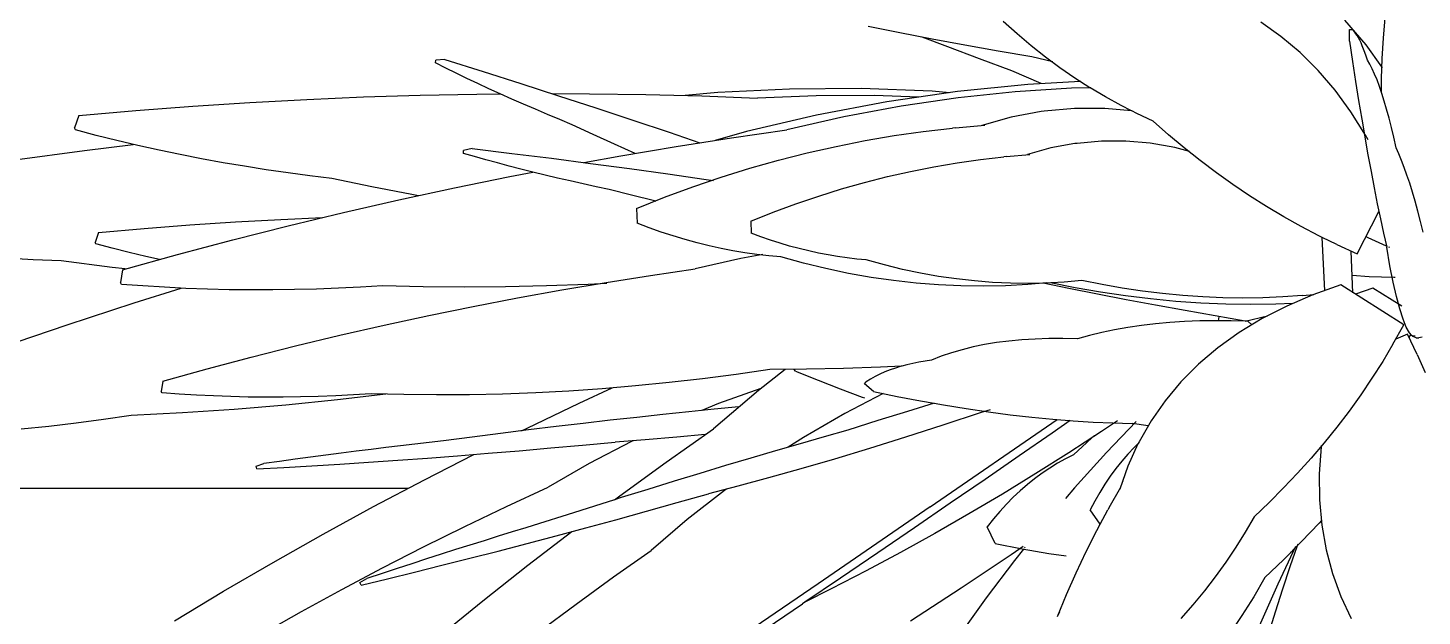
# Model space of a CAD drawing. Header units: metres. Extents: x 244.4 to 340.3, y -4.1 to 64.3.
# Drawn here: x 300.3379 to 300.8309, y 40.7548 to 40.9626 of the extents above; entities that cross this region are included whole.
import ezdxf

# ---------------------------------------------------------------- set-up
doc = ezdxf.new("R2010")
doc.units = ezdxf.units.M
doc.layers.add('Edges', color=7, linetype='Continuous')

msp = doc.modelspace()

# ---------------------------------------------------------------- linework, layer by layer
at = {"layer": 'Edges'}
for p, q in [((300.68765, 40.96045), (300.68278, 40.96481)), ((300.78096, 40.95958), (300.77384, 40.96457)), ((300.81105, 40.95655), (300.80356, 40.96529)), ((300.81721, 40.95893), (300.81784, 40.96614)), ((300.6462, 40.96086), (300.63497, 40.96311)), ((300.6576, 40.95866), (300.6462, 40.96086)), ((300.66322, 40.95584), (300.6541, 40.95933)), ((300.66919, 40.9565), (300.6576, 40.95866)), ((300.69261, 40.95628), (300.68765, 40.96045)), ((300.78772, 40.95391), (300.78096, 40.95958)), ((300.80515, 40.96203), (300.80615, 40.96204)), ((300.80515, 40.95788), (300.80515, 40.96203)), ((300.80659, 40.96163), (300.80615, 40.96204)), ((300.80704, 40.96112), (300.80659, 40.96163)), ((300.80749, 40.96052), (300.80704, 40.96112)), ((300.80794, 40.95984), (300.80749, 40.96052)), ((300.80839, 40.95907), (300.80794, 40.95984)), ((300.80884, 40.95821), (300.80839, 40.95907)), ((300.81677, 40.95174), (300.81721, 40.95893)), ((300.67441, 40.95164), (300.66322, 40.95584)), ((300.68096, 40.95439), (300.66919, 40.9565)), ((300.6929, 40.95233), (300.68096, 40.95439)), ((300.69767, 40.95229), (300.69261, 40.95628)), ((300.79411, 40.94757), (300.78772, 40.95391)), ((300.80515, 40.95788), (300.80623, 40.95068)), ((300.80929, 40.95726), (300.80884, 40.95821)), ((300.80974, 40.95622), (300.80929, 40.95726)), ((300.81019, 40.9551), (300.80974, 40.95622)), ((300.81064, 40.95389), (300.81019, 40.9551)), ((300.81109, 40.95259), (300.81064, 40.95389)), ((300.81667, 40.94887), (300.81105, 40.95655)), ((300.48198, 40.95024), (300.48213, 40.9512)), ((300.48562, 40.94841), (300.48198, 40.95024)), ((300.48527, 40.95136), (300.48213, 40.9512)), ((300.48527, 40.95136), (300.49882, 40.94714)), ((300.68579, 40.94746), (300.67441, 40.95164)), ((300.70034, 40.95055), (300.6929, 40.95233)), ((300.70283, 40.94849), (300.69767, 40.95229)), ((300.80623, 40.95068), (300.80732, 40.94369)), ((300.81155, 40.9512), (300.81109, 40.95259)), ((300.81239, 40.94977), (300.81155, 40.9512)), ((300.81324, 40.94812), (300.81239, 40.94977)), ((300.81652, 40.94457), (300.81677, 40.95174)), ((300.81685, 40.94862), (300.81667, 40.94887)), ((300.48934, 40.94658), (300.48562, 40.94841)), ((300.49313, 40.94475), (300.48934, 40.94658)), ((300.49699, 40.94293), (300.49313, 40.94475)), ((300.49882, 40.94714), (300.51224, 40.9429)), ((300.69613, 40.94289), (300.68579, 40.94746)), ((300.70997, 40.94367), (300.69144, 40.94262)), ((300.70809, 40.94488), (300.70283, 40.94849)), ((300.71344, 40.94145), (300.70809, 40.94488)), ((300.71018, 40.94369), (300.70997, 40.94367)), ((300.80011, 40.94057), (300.79411, 40.94757)), ((300.80732, 40.94369), (300.80842, 40.9369)), ((300.81409, 40.94626), (300.81324, 40.94812)), ((300.81494, 40.94419), (300.81409, 40.94626)), ((300.81579, 40.94192), (300.81494, 40.94419)), ((300.81649, 40.93988), (300.81652, 40.94457)), ((300.45654, 40.93818), (300.47658, 40.93882)), ((300.47658, 40.93882), (300.49658, 40.93922)), ((300.49658, 40.93922), (300.5049, 40.93929)), ((300.50092, 40.9411), (300.49699, 40.94293)), ((300.5049, 40.93929), (300.50092, 40.9411)), ((300.50899, 40.93746), (300.5049, 40.93929)), ((300.51224, 40.9429), (300.52554, 40.93863)), ((300.52324, 40.93937), (300.53647, 40.93933)), ((300.53647, 40.93933), (300.55634, 40.93904)), ((300.55634, 40.93904), (300.57616, 40.93853)), ((300.5818, 40.93972), (300.57033, 40.93868)), ((300.60722, 40.94096), (300.5818, 40.93972)), ((300.63252, 40.94112), (300.60722, 40.94096)), ((300.65767, 40.94018), (300.63252, 40.94112)), ((300.66656, 40.9401), (300.64166, 40.93647)), ((300.66377, 40.93969), (300.65767, 40.94018)), ((300.69144, 40.94262), (300.66656, 40.9401)), ((300.68694, 40.93999), (300.66683, 40.93788)), ((300.70695, 40.94128), (300.68694, 40.93999)), ((300.71344, 40.94145), (300.70695, 40.94128)), ((300.71349, 40.94143), (300.71344, 40.94145)), ((300.7137, 40.94143), (300.71349, 40.94143)), ((300.71889, 40.93822), (300.71349, 40.94143)), ((300.80571, 40.93293), (300.80011, 40.94057)), ((300.81664, 40.93943), (300.81579, 40.94192)), ((300.81749, 40.93674), (300.81664, 40.93943)), ((300.37609, 40.93336), (300.39624, 40.93491)), ((300.39624, 40.93491), (300.41637, 40.93623)), ((300.41637, 40.93623), (300.43647, 40.93732)), ((300.43647, 40.93732), (300.45654, 40.93818)), ((300.51313, 40.93564), (300.50899, 40.93746)), ((300.51734, 40.93382), (300.51313, 40.93564)), ((300.52161, 40.932), (300.51734, 40.93382)), ((300.52554, 40.93863), (300.53871, 40.93435)), ((300.53871, 40.93435), (300.55174, 40.93004)), ((300.57616, 40.93853), (300.59593, 40.93778)), ((300.61661, 40.93864), (300.59593, 40.93778)), ((300.63716, 40.9387), (300.61661, 40.93864)), ((300.64166, 40.93647), (300.61679, 40.93175)), ((300.64665, 40.93493), (300.62645, 40.93117)), ((300.65295, 40.93812), (300.63716, 40.9387)), ((300.66683, 40.93788), (300.64665, 40.93493)), ((300.70791, 40.93411), (300.69723, 40.93312)), ((300.71866, 40.93413), (300.70791, 40.93411)), ((300.72811, 40.9333), (300.71866, 40.93413)), ((300.72443, 40.93517), (300.71889, 40.93822)), ((300.72811, 40.9333), (300.72443, 40.93517)), ((300.80842, 40.9369), (300.80951, 40.93032)), ((300.81834, 40.93385), (300.81749, 40.93674)), ((300.81919, 40.93075), (300.81834, 40.93385)), ((300.35593, 40.93158), (300.3544, 40.92723)), ((300.35593, 40.93158), (300.37609, 40.93336)), ((300.52596, 40.93019), (300.52161, 40.932)), ((300.53036, 40.92838), (300.52596, 40.93019)), ((300.55174, 40.93004), (300.56464, 40.92572)), ((300.61679, 40.93175), (300.59202, 40.92595)), ((300.62645, 40.93117), (300.60626, 40.92659)), ((300.68559, 40.93106), (300.67519, 40.92816)), ((300.69616, 40.93301), (300.68559, 40.93106)), ((300.69723, 40.93312), (300.69616, 40.93301)), ((300.72821, 40.93329), (300.72811, 40.9333)), ((300.73005, 40.93232), (300.72821, 40.93329)), ((300.73577, 40.92965), (300.73005, 40.93232)), ((300.74123, 40.92483), (300.73577, 40.92965)), ((300.8109, 40.92465), (300.80571, 40.93293)), ((300.80951, 40.93032), (300.81034, 40.92555)), ((300.82004, 40.92744), (300.81919, 40.93075)), ((300.35469, 40.92653), (300.3544, 40.92723)), ((300.36202, 40.92461), (300.35469, 40.92653)), ((300.36939, 40.92278), (300.36202, 40.92461)), ((300.53776, 40.92494), (300.53036, 40.92838)), ((300.54532, 40.92151), (300.53776, 40.92494)), ((300.56464, 40.92572), (300.57554, 40.92201)), ((300.59202, 40.92595), (300.58092, 40.92285)), ((300.58668, 40.92375), (300.60626, 40.92659)), ((300.6339, 40.92277), (300.64416, 40.92453)), ((300.64416, 40.92453), (300.65446, 40.92601)), ((300.65446, 40.92601), (300.66479, 40.92722)), ((300.66587, 40.92732), (300.66479, 40.92722)), ((300.66587, 40.92732), (300.67623, 40.92826)), ((300.74678, 40.92017), (300.74123, 40.92483)), ((300.81034, 40.92555), (300.81062, 40.92394)), ((300.81178, 40.92301), (300.8109, 40.92465)), ((300.82088, 40.92393), (300.82004, 40.92744)), ((300.33323, 40.91599), (300.35795, 40.91933)), ((300.35795, 40.91933), (300.37515, 40.92143)), ((300.37681, 40.92104), (300.36939, 40.92278)), ((300.38427, 40.91939), (300.37681, 40.92104)), ((300.39177, 40.91783), (300.38427, 40.91939)), ((300.49497, 40.91997), (300.49191, 40.91924)), ((300.49194, 40.91827), (300.49191, 40.91924)), ((300.49497, 40.91997), (300.50906, 40.91826)), ((300.55266, 40.91825), (300.54532, 40.92151)), ((300.5475, 40.91738), (300.56709, 40.92068)), ((300.56709, 40.92068), (300.58668, 40.92375)), ((300.61346, 40.91843), (300.62366, 40.92074)), ((300.62366, 40.92074), (300.6339, 40.92277)), ((300.69962, 40.92016), (300.69129, 40.91783)), ((300.70809, 40.92172), (300.69962, 40.92016)), ((300.70895, 40.9218), (300.70809, 40.92172)), ((300.7175, 40.9226), (300.70895, 40.9218)), ((300.72611, 40.92261), (300.7175, 40.9226)), ((300.73477, 40.92186), (300.72611, 40.92261)), ((300.74346, 40.92033), (300.73477, 40.92186)), ((300.74864, 40.91896), (300.74346, 40.92033)), ((300.75242, 40.91569), (300.74678, 40.92017)), ((300.81062, 40.92394), (300.81172, 40.91776)), ((300.82173, 40.92022), (300.82088, 40.92393)), ((300.82268, 40.9181), (300.82173, 40.92022)), ((300.39931, 40.91635), (300.39177, 40.91783)), ((300.40689, 40.91497), (300.39931, 40.91635)), ((300.41451, 40.91368), (300.40689, 40.91497)), ((300.49585, 40.91713), (300.49194, 40.91827)), ((300.49983, 40.916), (300.49585, 40.91713)), ((300.50389, 40.91489), (300.49983, 40.916)), ((300.50802, 40.91379), (300.50389, 40.91489)), ((300.50906, 40.91826), (300.52303, 40.91651)), ((300.52303, 40.91651), (300.53688, 40.91472)), ((300.53448, 40.91503), (300.5475, 40.91738)), ((300.53688, 40.91472), (300.5506, 40.91288)), ((300.59316, 40.91299), (300.60329, 40.91585)), ((300.60329, 40.91585), (300.61346, 40.91843)), ((300.65821, 40.91352), (300.66644, 40.91493)), ((300.66644, 40.91493), (300.67469, 40.91611)), ((300.67469, 40.91611), (300.68296, 40.91708)), ((300.68382, 40.91716), (300.68296, 40.91708)), ((300.68382, 40.91716), (300.69212, 40.91791)), ((300.75815, 40.91138), (300.75242, 40.91569)), ((300.81172, 40.91776), (300.81282, 40.9118)), ((300.82363, 40.91578), (300.82268, 40.9181)), ((300.82458, 40.91327), (300.82363, 40.91578)), ((300.42217, 40.91248), (300.41451, 40.91368)), ((300.42986, 40.91137), (300.42217, 40.91248)), ((300.43758, 40.91035), (300.42986, 40.91137)), ((300.44534, 40.90942), (300.43758, 40.91035)), ((300.45947, 40.90646), (300.44534, 40.90942)), ((300.48869, 40.90606), (300.50829, 40.91007)), ((300.51221, 40.9127), (300.50802, 40.91379)), ((300.50829, 40.91007), (300.51645, 40.91164)), ((300.51645, 40.91164), (300.51221, 40.9127)), ((300.52081, 40.91058), (300.51645, 40.91164)), ((300.52521, 40.90953), (300.52081, 40.91058)), ((300.52968, 40.90851), (300.52521, 40.90953)), ((300.5506, 40.91288), (300.5642, 40.911)), ((300.5642, 40.911), (300.57767, 40.90908)), ((300.57303, 40.90645), (300.58308, 40.90986)), ((300.58308, 40.90986), (300.59316, 40.91299)), ((300.6337, 40.90797), (300.64184, 40.91004)), ((300.64184, 40.91004), (300.65001, 40.91189)), ((300.65001, 40.91189), (300.65821, 40.91352)), ((300.76397, 40.90723), (300.75815, 40.91138)), ((300.81282, 40.9118), (300.81393, 40.90604)), ((300.82553, 40.91058), (300.82458, 40.91327)), ((300.82648, 40.90769), (300.82553, 40.91058)), ((300.47369, 40.90372), (300.45947, 40.90646)), ((300.46909, 40.90182), (300.48869, 40.90606)), ((300.53421, 40.90749), (300.52968, 40.90851)), ((300.53881, 40.90649), (300.53421, 40.90749)), ((300.54347, 40.90551), (300.53881, 40.90649)), ((300.55137, 40.90346), (300.54347, 40.90551)), ((300.56303, 40.90277), (300.57303, 40.90645)), ((300.57767, 40.90908), (300.58037, 40.90868)), ((300.61751, 40.90317), (300.62559, 40.90568)), ((300.62559, 40.90568), (300.6337, 40.90797)), ((300.76988, 40.90327), (300.76397, 40.90723)), ((300.81393, 40.90604), (300.81504, 40.90049)), ((300.82743, 40.90461), (300.82648, 40.90769)), ((300.82837, 40.90134), (300.82743, 40.90461)), ((300.44951, 40.89735), (300.46909, 40.90182)), ((300.47599, 40.90331), (300.47369, 40.90372)), ((300.55942, 40.90145), (300.55137, 40.90346)), ((300.55307, 40.89883), (300.56303, 40.90277)), ((300.56009, 40.90129), (300.55942, 40.90145)), ((300.60145, 40.8975), (300.60946, 40.90044)), ((300.60946, 40.90044), (300.61751, 40.90317)), ((300.77587, 40.89947), (300.76988, 40.90327)), ((300.78195, 40.89585), (300.77587, 40.89947)), ((300.81504, 40.90049), (300.81616, 40.89515)), ((300.82932, 40.89788), (300.82837, 40.90134)), ((300.41127, 40.89404), (300.42737, 40.89492)), ((300.42737, 40.89492), (300.442, 40.89555)), ((300.42993, 40.89265), (300.44951, 40.89735)), ((300.55307, 40.89883), (300.55333, 40.89355)), ((300.59347, 40.89434), (300.60145, 40.8975)), ((300.78812, 40.8924), (300.78195, 40.89585)), ((300.8079, 40.88276), (300.81562, 40.89775)), ((300.81616, 40.89515), (300.81727, 40.89002)), ((300.83027, 40.89423), (300.82932, 40.89788)), ((300.36286, 40.89032), (300.36163, 40.88683)), ((300.36286, 40.89032), (300.37901, 40.89174)), ((300.37901, 40.89174), (300.39515, 40.89299)), ((300.39515, 40.89299), (300.41127, 40.89404)), ((300.41038, 40.88772), (300.42993, 40.89265)), ((300.55756, 40.89196), (300.55333, 40.89355)), ((300.56179, 40.89047), (300.55756, 40.89196)), ((300.56603, 40.8891), (300.56179, 40.89047)), ((300.59347, 40.89434), (300.59368, 40.89011)), ((300.59707, 40.88883), (300.59368, 40.89011)), ((300.79437, 40.88913), (300.78812, 40.8924)), ((300.81727, 40.89002), (300.81839, 40.8851)), ((300.83122, 40.8904), (300.83027, 40.89423)), ((300.36187, 40.88627), (300.36163, 40.88683)), ((300.36774, 40.88474), (300.36187, 40.88627)), ((300.37364, 40.88327), (300.36774, 40.88474)), ((300.39084, 40.88255), (300.41038, 40.88772)), ((300.57026, 40.88784), (300.56603, 40.8891)), ((300.5745, 40.88668), (300.57026, 40.88784)), ((300.57874, 40.88564), (300.5745, 40.88668)), ((300.58297, 40.8847), (300.57874, 40.88564)), ((300.5872, 40.88387), (300.58297, 40.8847)), ((300.60046, 40.88765), (300.59707, 40.88883)), ((300.60385, 40.88655), (300.60046, 40.88765)), ((300.60724, 40.88553), (300.60385, 40.88655)), ((300.61064, 40.88461), (300.60724, 40.88553)), ((300.61403, 40.88377), (300.61064, 40.88461)), ((300.79555, 40.88858), (300.79437, 40.88913)), ((300.8007, 40.88604), (300.79555, 40.88858)), ((300.79646, 40.86979), (300.79555, 40.88858)), ((300.8007, 40.88604), (300.8079, 40.88276)), ((300.81178, 40.88847), (300.81103, 40.88884)), ((300.8183, 40.8855), (300.81178, 40.88847)), ((300.81952, 40.87855), (300.81839, 40.8851)), ((300.81941, 40.885), (300.81916, 40.88511)), ((300.3398, 40.8807), (300.33003, 40.88121)), ((300.34961, 40.88032), (300.3398, 40.8807)), ((300.36771, 40.87796), (300.34961, 40.88032)), ((300.37132, 40.87716), (300.39084, 40.88255)), ((300.37958, 40.88188), (300.37364, 40.88327)), ((300.38447, 40.88079), (300.37958, 40.88188)), ((300.58995, 40.88109), (300.57378, 40.87742)), ((300.59143, 40.88316), (300.5872, 40.88387)), ((300.59773, 40.88254), (300.58995, 40.88109)), ((300.59566, 40.88255), (300.59143, 40.88316)), ((300.59988, 40.88206), (300.59566, 40.88255)), ((300.60409, 40.88167), (300.59988, 40.88206)), ((300.61208, 40.87948), (300.60409, 40.88167)), ((300.61742, 40.88302), (300.61403, 40.88377)), ((300.62081, 40.88236), (300.61742, 40.88302)), ((300.6242, 40.88179), (300.62081, 40.88236)), ((300.62758, 40.8813), (300.6242, 40.88179)), ((300.63096, 40.88091), (300.62758, 40.8813)), ((300.63434, 40.8806), (300.63096, 40.88091)), ((300.64074, 40.87884), (300.63434, 40.8806)), ((300.80644, 40.86905), (300.80574, 40.88375)), ((300.3723, 40.87743), (300.36771, 40.87796)), ((300.37132, 40.87716), (300.3706, 40.87261)), ((300.5424, 40.87269), (300.55809, 40.87515)), ((300.55809, 40.87515), (300.57378, 40.87742)), ((300.62006, 40.87754), (300.61208, 40.87948)), ((300.62803, 40.87587), (300.62006, 40.87754)), ((300.63601, 40.87446), (300.62803, 40.87587)), ((300.64713, 40.87729), (300.64074, 40.87884)), ((300.65352, 40.87595), (300.64713, 40.87729)), ((300.6599, 40.87482), (300.65352, 40.87595)), ((300.66628, 40.8739), (300.6599, 40.87482)), ((300.81214, 40.87463), (300.80615, 40.87516)), ((300.82067, 40.87272), (300.81952, 40.87855)), ((300.37102, 40.87197), (300.3706, 40.87261)), ((300.37857, 40.87141), (300.37102, 40.87197)), ((300.37552, 40.86548), (300.39206, 40.87065)), ((300.38615, 40.87094), (300.37857, 40.87141)), ((300.39376, 40.87057), (300.38615, 40.87094)), ((300.4014, 40.87029), (300.39376, 40.87057)), ((300.40906, 40.87011), (300.4014, 40.87029)), ((300.41674, 40.87002), (300.40906, 40.87011)), ((300.42445, 40.87003), (300.41674, 40.87002)), ((300.43217, 40.87013), (300.42445, 40.87003)), ((300.43992, 40.87034), (300.43217, 40.87013)), ((300.44769, 40.87063), (300.43992, 40.87034)), ((300.45547, 40.87102), (300.44769, 40.87063)), ((300.46327, 40.87151), (300.45547, 40.87102)), ((300.4777, 40.87115), (300.46327, 40.87151)), ((300.49218, 40.87102), (300.4777, 40.87115)), ((300.50672, 40.87112), (300.49218, 40.87102)), ((300.52131, 40.87144), (300.50672, 40.87112)), ((300.511, 40.86721), (300.52671, 40.87005)), ((300.53594, 40.87199), (300.52131, 40.87144)), ((300.52671, 40.87005), (300.5424, 40.87269)), ((300.54263, 40.87234), (300.53594, 40.87199)), ((300.64397, 40.87331), (300.63601, 40.87446)), ((300.65192, 40.87242), (300.64397, 40.87331)), ((300.65986, 40.8718), (300.65192, 40.87242)), ((300.66779, 40.87143), (300.65986, 40.8718)), ((300.67265, 40.87319), (300.66628, 40.8739)), ((300.67569, 40.87133), (300.66779, 40.87143)), ((300.67901, 40.87269), (300.67265, 40.87319)), ((300.68358, 40.8715), (300.67569, 40.87133)), ((300.68536, 40.87239), (300.67901, 40.87269)), ((300.69145, 40.87192), (300.68358, 40.8715)), ((300.69169, 40.87232), (300.68536, 40.87239)), ((300.6968, 40.8724), (300.69145, 40.87192)), ((300.6968, 40.8724), (300.69169, 40.87232)), ((300.69684, 40.8724), (300.6968, 40.8724)), ((300.69818, 40.87252), (300.69684, 40.8724)), ((300.70597, 40.87052), (300.69684, 40.8724)), ((300.69801, 40.87245), (300.6972, 40.87243)), ((300.69953, 40.87256), (300.69801, 40.87245)), ((300.7082, 40.8708), (300.69953, 40.87256)), ((300.70431, 40.87279), (300.69967, 40.87254)), ((300.7106, 40.87334), (300.70431, 40.87279)), ((300.71604, 40.86851), (300.70597, 40.87052)), ((300.71711, 40.86923), (300.7082, 40.8708)), ((300.71773, 40.87189), (300.7106, 40.87334)), ((300.72487, 40.87063), (300.71773, 40.87189)), ((300.73199, 40.86957), (300.72487, 40.87063)), ((300.80209, 40.87179), (300.79227, 40.8683)), ((300.82446, 40.85768), (300.80209, 40.87179)), ((300.81351, 40.87068), (300.80734, 40.86848)), ((300.8209, 40.8744), (300.81214, 40.87463)), ((300.82372, 40.86425), (300.81351, 40.87068)), ((300.82182, 40.86764), (300.82067, 40.87272)), ((300.82133, 40.87443), (300.8209, 40.8744)), ((300.35181, 40.85774), (300.37552, 40.86548)), ((300.4953, 40.86419), (300.511, 40.86721)), ((300.72624, 40.86654), (300.71604, 40.86851)), ((300.72601, 40.86791), (300.71711, 40.86923)), ((300.73489, 40.86682), (300.72601, 40.86791)), ((300.73658, 40.8646), (300.72624, 40.86654)), ((300.73911, 40.8687), (300.73199, 40.86957)), ((300.74377, 40.86598), (300.73489, 40.86682)), ((300.74622, 40.86802), (300.73911, 40.8687)), ((300.75264, 40.86537), (300.74377, 40.86598)), ((300.75333, 40.86754), (300.74622, 40.86802)), ((300.76149, 40.86501), (300.75264, 40.86537)), ((300.76042, 40.86725), (300.75333, 40.86754)), ((300.76749, 40.86716), (300.76042, 40.86725)), ((300.77032, 40.86489), (300.76149, 40.86501)), ((300.77456, 40.86725), (300.76749, 40.86716)), ((300.77914, 40.86502), (300.77032, 40.86489)), ((300.7816, 40.86755), (300.77456, 40.86725)), ((300.7852, 40.86527), (300.77914, 40.86502)), ((300.78863, 40.86803), (300.7816, 40.86755)), ((300.79227, 40.8683), (300.783, 40.86432)), ((300.78863, 40.86803), (300.7926, 40.86842)), ((300.82297, 40.86329), (300.82182, 40.86764)), ((300.4639, 40.85758), (300.4796, 40.86098)), ((300.4796, 40.86098), (300.4953, 40.86419)), ((300.74705, 40.8627), (300.73658, 40.8646)), ((300.75765, 40.86083), (300.74705, 40.8627)), ((300.76837, 40.859), (300.75765, 40.86083)), ((300.75894, 40.85914), (300.75915, 40.8605)), ((300.75915, 40.8605), (300.75917, 40.86057)), ((300.75925, 40.86056), (300.75915, 40.8605)), ((300.7743, 40.85987), (300.76619, 40.85496)), ((300.76837, 40.859), (300.77625, 40.86087)), ((300.783, 40.86432), (300.7743, 40.85987)), ((300.82413, 40.85971), (300.82297, 40.86329)), ((300.32816, 40.8497), (300.35181, 40.85774)), ((300.44821, 40.854), (300.4639, 40.85758)), ((300.7176, 40.85502), (300.71323, 40.85394)), ((300.72212, 40.85597), (300.7176, 40.85502)), ((300.72679, 40.85679), (300.72212, 40.85597)), ((300.7316, 40.8575), (300.72679, 40.85679)), ((300.73655, 40.85807), (300.7316, 40.8575)), ((300.74164, 40.85853), (300.73655, 40.85807)), ((300.74688, 40.85886), (300.74164, 40.85853)), ((300.75225, 40.85906), (300.74688, 40.85886)), ((300.75776, 40.85915), (300.75225, 40.85906)), ((300.76341, 40.8591), (300.75776, 40.85915)), ((300.76619, 40.85496), (300.7587, 40.84959)), ((300.76837, 40.859), (300.76341, 40.8591)), ((300.7692, 40.85894), (300.76837, 40.859)), ((300.7692, 40.85894), (300.77066, 40.85767)), ((300.82057, 40.8508), (300.82446, 40.85768)), ((300.82529, 40.85688), (300.82413, 40.85971)), ((300.82644, 40.85483), (300.82529, 40.85688)), ((300.41687, 40.84628), (300.43254, 40.85024)), ((300.43254, 40.85024), (300.44821, 40.854)), ((300.67619, 40.85071), (300.67212, 40.84988)), ((300.68042, 40.8514), (300.67619, 40.85071)), ((300.6848, 40.85196), (300.68042, 40.8514)), ((300.68934, 40.85239), (300.6848, 40.85196)), ((300.69403, 40.85268), (300.68934, 40.85239)), ((300.69887, 40.85284), (300.69403, 40.85268)), ((300.70386, 40.85286), (300.69887, 40.85284)), ((300.709, 40.85275), (300.70386, 40.85286)), ((300.71323, 40.85394), (300.709, 40.85275)), ((300.82057, 40.8508), (300.81694, 40.84476)), ((300.82571, 40.85439), (300.82164, 40.85268)), ((300.82912, 40.84725), (300.82571, 40.85439)), ((300.82655, 40.85408), (300.82633, 40.85308)), ((300.82721, 40.85397), (300.82644, 40.85483)), ((300.82655, 40.85408), (300.8284, 40.85377)), ((300.82759, 40.85355), (300.82721, 40.85397)), ((300.82873, 40.85304), (300.82759, 40.85355)), ((300.82873, 40.85304), (300.82973, 40.85305)), ((300.83086, 40.85332), (300.82973, 40.85305)), ((300.83089, 40.85335), (300.83086, 40.85332)), ((300.40122, 40.84215), (300.41687, 40.84628)), ((300.65743, 40.84522), (300.65514, 40.84489)), ((300.66086, 40.84658), (300.65743, 40.84522)), ((300.66446, 40.84781), (300.66086, 40.84658)), ((300.66821, 40.84891), (300.66446, 40.84781)), ((300.67212, 40.84988), (300.66821, 40.84891)), ((300.7587, 40.84959), (300.75182, 40.84378)), ((300.82912, 40.84725), (300.83198, 40.84081)), ((300.38559, 40.83783), (300.40122, 40.84215)), ((300.58832, 40.84014), (300.57646, 40.83861)), ((300.60019, 40.84185), (300.58832, 40.84014)), ((300.60569, 40.8419), (300.59617, 40.8345)), ((300.61321, 40.84197), (300.60019, 40.84185)), ((300.60931, 40.84132), (300.60882, 40.84193)), ((300.60931, 40.84132), (300.61729, 40.83811)), ((300.62626, 40.84227), (300.61321, 40.84197)), ((300.63935, 40.84273), (300.62626, 40.84227)), ((300.63917, 40.84026), (300.63748, 40.83943)), ((300.64093, 40.84104), (300.63917, 40.84026)), ((300.64686, 40.84309), (300.63935, 40.84273)), ((300.64276, 40.84176), (300.64093, 40.84104)), ((300.64465, 40.84242), (300.64276, 40.84176)), ((300.64662, 40.84303), (300.64465, 40.84242)), ((300.64686, 40.84309), (300.64662, 40.84303)), ((300.64865, 40.84358), (300.64686, 40.84309)), ((300.65074, 40.84407), (300.64865, 40.84358)), ((300.65291, 40.84451), (300.65074, 40.84407)), ((300.65514, 40.84489), (300.65291, 40.84451)), ((300.75182, 40.84378), (300.74559, 40.83754)), ((300.81694, 40.84476), (300.81313, 40.83882)), ((300.38559, 40.83783), (300.38501, 40.83418)), ((300.5328, 40.83001), (300.5445, 40.83541)), ((300.55278, 40.8361), (300.54098, 40.83511)), ((300.56461, 40.83726), (300.55278, 40.8361)), ((300.57646, 40.83861), (300.56461, 40.83726)), ((300.61729, 40.83811), (300.62516, 40.83507)), ((300.63372, 40.83683), (300.6343, 40.8376)), ((300.63684, 40.83413), (300.63372, 40.83683)), ((300.63586, 40.83854), (300.6343, 40.8376)), ((300.63748, 40.83943), (300.63586, 40.83854)), ((300.74559, 40.83754), (300.74, 40.83088)), ((300.81313, 40.83882), (300.80916, 40.83297)), ((300.38535, 40.83367), (300.38501, 40.83418)), ((300.39139, 40.83322), (300.38535, 40.83367)), ((300.39747, 40.83285), (300.39139, 40.83322)), ((300.40356, 40.83255), (300.39747, 40.83285)), ((300.40968, 40.83233), (300.40356, 40.83255)), ((300.41581, 40.83218), (300.40968, 40.83233)), ((300.42197, 40.83211), (300.41581, 40.83218)), ((300.42814, 40.83212), (300.42197, 40.83211)), ((300.43433, 40.8322), (300.42814, 40.83212)), ((300.4474, 40.83117), (300.42911, 40.82933)), ((300.44054, 40.83236), (300.43433, 40.8322)), ((300.44676, 40.8326), (300.44054, 40.83236)), ((300.45299, 40.83291), (300.44676, 40.8326)), ((300.46451, 40.83317), (300.4474, 40.83117)), ((300.45924, 40.8333), (300.45299, 40.83291)), ((300.47079, 40.83302), (300.45924, 40.8333)), ((300.4824, 40.83291), (300.47079, 40.83302)), ((300.49404, 40.83299), (300.4824, 40.83291)), ((300.50573, 40.83325), (300.49404, 40.83299)), ((300.51745, 40.83369), (300.50573, 40.83325)), ((300.5292, 40.83431), (300.51745, 40.83369)), ((300.54098, 40.83511), (300.5292, 40.83431)), ((300.59617, 40.8345), (300.58026, 40.82091)), ((300.59703, 40.83516), (300.58211, 40.82985)), ((300.62516, 40.83507), (300.63292, 40.83219)), ((300.64035, 40.83341), (300.62674, 40.82636)), ((300.63292, 40.83219), (300.63376, 40.83189)), ((300.63684, 40.83413), (300.64527, 40.83241)), ((300.64527, 40.83241), (300.65356, 40.83084)), ((300.65356, 40.83084), (300.65832, 40.83)), ((300.74, 40.83088), (300.73507, 40.82382)), ((300.80916, 40.83297), (300.80503, 40.82723)), ((300.37436, 40.82561), (300.36465, 40.82421)), ((300.39259, 40.82655), (300.37436, 40.82561)), ((300.41084, 40.82779), (300.39259, 40.82655)), ((300.42911, 40.82933), (300.41084, 40.82779)), ((300.51444, 40.82124), (300.5328, 40.83001)), ((300.56243, 40.82601), (300.55318, 40.825)), ((300.57154, 40.82696), (300.56243, 40.82601)), ((300.58051, 40.82787), (300.57154, 40.82696)), ((300.58211, 40.82985), (300.57619, 40.82743)), ((300.58933, 40.82873), (300.58051, 40.82787)), ((300.58942, 40.82874), (300.58933, 40.82873)), ((300.62674, 40.82636), (300.61215, 40.81794)), ((300.64895, 40.82711), (300.63845, 40.82384)), ((300.65832, 40.83), (300.64895, 40.82711)), ((300.65832, 40.83), (300.6617, 40.82941)), ((300.67501, 40.82666), (300.66142, 40.8222)), ((300.6617, 40.82941), (300.66971, 40.82811)), ((300.66971, 40.82811), (300.67756, 40.82696)), ((300.67813, 40.82771), (300.67501, 40.82666)), ((300.67756, 40.82696), (300.68527, 40.82595)), ((300.68527, 40.82595), (300.69283, 40.82508)), ((300.80503, 40.82723), (300.80072, 40.82159)), ((300.34523, 40.8218), (300.33553, 40.82079)), ((300.35494, 40.82295), (300.34523, 40.8218)), ((300.36465, 40.82421), (300.35494, 40.82295)), ((300.51486, 40.82054), (300.50497, 40.81931)), ((300.5124, 40.82023), (300.51444, 40.82124)), ((300.52464, 40.82172), (300.51486, 40.82054)), ((300.53428, 40.82286), (300.52464, 40.82172)), ((300.5438, 40.82396), (300.53428, 40.82286)), ((300.55318, 40.825), (300.5438, 40.82396)), ((300.56362, 40.80919), (300.58026, 40.82091)), ((300.62785, 40.8205), (300.61946, 40.81814)), ((300.63845, 40.82384), (300.62785, 40.8205)), ((300.66142, 40.8222), (300.64822, 40.81797)), ((300.65687, 40.79344), (300.70186, 40.82423)), ((300.69283, 40.82508), (300.70025, 40.82436)), ((300.70642, 40.82386), (300.70002, 40.81941)), ((300.70025, 40.82436), (300.7075, 40.82377)), ((300.7075, 40.82377), (300.71461, 40.82333)), ((300.71461, 40.82333), (300.72157, 40.82303)), ((300.72321, 40.82377), (300.71755, 40.81998)), ((300.72973, 40.82352), (300.71928, 40.81259)), ((300.72157, 40.82303), (300.72836, 40.82287)), ((300.73406, 40.82204), (300.72836, 40.82287)), ((300.73507, 40.82382), (300.73082, 40.81636)), ((300.80072, 40.82159), (300.79626, 40.81605)), ((300.47474, 40.81557), (300.46962, 40.81496)), ((300.4798, 40.81615), (300.47474, 40.81557)), ((300.48481, 40.81672), (300.4798, 40.81615)), ((300.49495, 40.81804), (300.48481, 40.81672)), ((300.50497, 40.81931), (300.49495, 40.81804)), ((300.53404, 40.81522), (300.54549, 40.81629)), ((300.55129, 40.81643), (300.5364, 40.8087)), ((300.55614, 40.81703), (300.54549, 40.81629)), ((300.55195, 40.81674), (300.55129, 40.81643)), ((300.56737, 40.81795), (300.55614, 40.81703)), ((300.57738, 40.81889), (300.56737, 40.81795)), ((300.61093, 40.8157), (300.60228, 40.81319)), ((300.61215, 40.81794), (300.60676, 40.81449)), ((300.61946, 40.81814), (300.61093, 40.8157)), ((300.64822, 40.81797), (300.63543, 40.81399)), ((300.70002, 40.81941), (300.68839, 40.81136)), ((300.71755, 40.81998), (300.70596, 40.81247)), ((300.71227, 40.81617), (300.70766, 40.81181)), ((300.71414, 40.81777), (300.71227, 40.81617)), ((300.71499, 40.8185), (300.71414, 40.81777)), ((300.73039, 40.81561), (300.72682, 40.80778)), ((300.73039, 40.81561), (300.72911, 40.81441)), ((300.73046, 40.81573), (300.73039, 40.81561)), ((300.73082, 40.81636), (300.73046, 40.81573)), ((300.73059, 40.81585), (300.73046, 40.81573)), ((300.79626, 40.81605), (300.79162, 40.81061)), ((300.43782, 40.81094), (300.43235, 40.81021)), ((300.44325, 40.81166), (300.43782, 40.81094)), ((300.44863, 40.81236), (300.44325, 40.81166)), ((300.45395, 40.81304), (300.44863, 40.81236)), ((300.45923, 40.8137), (300.45395, 40.81304)), ((300.46445, 40.81434), (300.45923, 40.8137)), ((300.46962, 40.81496), (300.46445, 40.81434)), ((300.46868, 40.80985), (300.47916, 40.81062)), ((300.47811, 40.80297), (300.49557, 40.8119)), ((300.47916, 40.81062), (300.48981, 40.81144)), ((300.48981, 40.81144), (300.50063, 40.81231)), ((300.50063, 40.81231), (300.51161, 40.81323)), ((300.51161, 40.81323), (300.52274, 40.8142)), ((300.52274, 40.8142), (300.53404, 40.81522)), ((300.59349, 40.8106), (300.58458, 40.80795)), ((300.60228, 40.81319), (300.59349, 40.8106)), ((300.63543, 40.81399), (300.62308, 40.81026)), ((300.68839, 40.81136), (300.67639, 40.8031)), ((300.70596, 40.81247), (300.69427, 40.80512)), ((300.70766, 40.81181), (300.70478, 40.81036)), ((300.71928, 40.81259), (300.70797, 40.80006)), ((300.72686, 40.81202), (300.7247, 40.80952)), ((300.72911, 40.81441), (300.72686, 40.81202)), ((300.79162, 40.81061), (300.78683, 40.80528)), ((300.79514, 40.81456), (300.79452, 40.8051)), ((300.79517, 40.81478), (300.79514, 40.81456)), ((300.79522, 40.81508), (300.79517, 40.81478)), ((300.41859, 40.80776), (300.42126, 40.80868)), ((300.41879, 40.80679), (300.41859, 40.80776)), ((300.41879, 40.80679), (300.42842, 40.8073)), ((300.42683, 40.80946), (300.42126, 40.80868)), ((300.43235, 40.81021), (300.42683, 40.80946)), ((300.42842, 40.8073), (300.43823, 40.80786)), ((300.43823, 40.80786), (300.44821, 40.80847)), ((300.44821, 40.80847), (300.45836, 40.80914)), ((300.45836, 40.80914), (300.46868, 40.80985)), ((300.5364, 40.8087), (300.5219, 40.80029)), ((300.54715, 40.79725), (300.56362, 40.80919)), ((300.58458, 40.80795), (300.57554, 40.80522)), ((300.6112, 40.80678), (300.59981, 40.80358)), ((300.62308, 40.81026), (300.6112, 40.80678)), ((300.6992, 40.80708), (300.6965, 40.80526)), ((300.70196, 40.80878), (300.6992, 40.80708)), ((300.70478, 40.81036), (300.70196, 40.80878)), ((300.72262, 40.80692), (300.72062, 40.80421)), ((300.7247, 40.80952), (300.72262, 40.80692)), ((300.72682, 40.80778), (300.72394, 40.79962)), ((300.46014, 40.79348), (300.47811, 40.80297)), ((300.56637, 40.80243), (300.55709, 40.79957)), ((300.57554, 40.80522), (300.56637, 40.80243)), ((300.59981, 40.80358), (300.58893, 40.80064)), ((300.67639, 40.8031), (300.66405, 40.79464)), ((300.69427, 40.80512), (300.68247, 40.79792)), ((300.69129, 40.80126), (300.68877, 40.79907)), ((300.69386, 40.80332), (300.69129, 40.80126)), ((300.6965, 40.80526), (300.69386, 40.80332)), ((300.71871, 40.80139), (300.71687, 40.79846)), ((300.72062, 40.80421), (300.71871, 40.80139)), ((300.72512, 40.80249), (300.72498, 40.80226)), ((300.78683, 40.80528), (300.78187, 40.80005)), ((300.79452, 40.8051), (300.79461, 40.79588)), ((299.75013, 40.79996), (300.4724, 40.79996)), ((300.5071, 40.79346), (300.5219, 40.80029)), ((300.54532, 40.79589), (300.53818, 40.79364)), ((300.54532, 40.79589), (300.54715, 40.79725)), ((300.54769, 40.79664), (300.54532, 40.79589)), ((300.55709, 40.79957), (300.54769, 40.79664)), ((300.56751, 40.79487), (300.57858, 40.79799)), ((300.58426, 40.79918), (300.57101, 40.78888)), ((300.58893, 40.80064), (300.57858, 40.79799)), ((300.58486, 40.7996), (300.58426, 40.79918)), ((300.68247, 40.79792), (300.67057, 40.79089)), ((300.68632, 40.79677), (300.68392, 40.79434)), ((300.68877, 40.79907), (300.68632, 40.79677)), ((300.70797, 40.80006), (300.70479, 40.79634)), ((300.71687, 40.79846), (300.71513, 40.79543)), ((300.72021, 40.79312), (300.72436, 40.80034)), ((300.78187, 40.80005), (300.77675, 40.79493)), ((300.79461, 40.79588), (300.79543, 40.78692)), ((300.44231, 40.78374), (300.46014, 40.79348)), ((300.49239, 40.78644), (300.5071, 40.79346)), ((300.53818, 40.79364), (300.52855, 40.79058)), ((300.54581, 40.78886), (300.55659, 40.79182)), ((300.55659, 40.79182), (300.56751, 40.79487)), ((300.65687, 40.79344), (300.6173, 40.76621)), ((300.66405, 40.79464), (300.65139, 40.78599)), ((300.67057, 40.79089), (300.65857, 40.78402)), ((300.68159, 40.79179), (300.67933, 40.78912)), ((300.68392, 40.79434), (300.68159, 40.79179)), ((300.71513, 40.79543), (300.71346, 40.79229)), ((300.71708, 40.78731), (300.71346, 40.79229)), ((300.71708, 40.78731), (300.71978, 40.79237)), ((300.72021, 40.79312), (300.71978, 40.79237)), ((300.77675, 40.79493), (300.77146, 40.78991)), ((300.47779, 40.77922), (300.49239, 40.78644)), ((300.514, 40.78599), (300.50912, 40.78451)), ((300.51882, 40.78745), (300.514, 40.78599)), ((300.52855, 40.79058), (300.51882, 40.78745)), ((300.5247, 40.78317), (300.53518, 40.78597)), ((300.53518, 40.78597), (300.54581, 40.78886)), ((300.57101, 40.78888), (300.55827, 40.77799)), ((300.65139, 40.78599), (300.63844, 40.77719)), ((300.67933, 40.78912), (300.67713, 40.78634)), ((300.67994, 40.78045), (300.67713, 40.78634)), ((300.71583, 40.78504), (300.71708, 40.78731)), ((300.77146, 40.78991), (300.76831, 40.78445)), ((300.79446, 40.78765), (300.78827, 40.78112)), ((300.79528, 40.78856), (300.79446, 40.78765)), ((300.79543, 40.78692), (300.79697, 40.77823)), ((300.42462, 40.77377), (300.44231, 40.78374)), ((300.49923, 40.78144), (300.49421, 40.77987)), ((300.5042, 40.78299), (300.49923, 40.78144)), ((300.50912, 40.78451), (300.5042, 40.78299)), ((300.51437, 40.78044), (300.5247, 40.78317)), ((300.51471, 40.77273), (300.53027, 40.78466)), ((300.65857, 40.78402), (300.64646, 40.77732)), ((300.71207, 40.7776), (300.71583, 40.78504)), ((300.76831, 40.78445), (300.76498, 40.77909)), ((300.78827, 40.78112), (300.78188, 40.77472)), ((300.46329, 40.77181), (300.47779, 40.77922)), ((300.48402, 40.77664), (300.47886, 40.77498)), ((300.48914, 40.77827), (300.48402, 40.77664)), ((300.49421, 40.77987), (300.48914, 40.77827)), ((300.49417, 40.77523), (300.50419, 40.77779)), ((300.50419, 40.77779), (300.51437, 40.78044)), ((300.54494, 40.76861), (300.55827, 40.77799)), ((300.63844, 40.77719), (300.62522, 40.76823)), ((300.64646, 40.77732), (300.63426, 40.77078)), ((300.68553, 40.77643), (300.66787, 40.76461)), ((300.67994, 40.78045), (300.6895, 40.77852)), ((300.68977, 40.77935), (300.68553, 40.77643)), ((300.68995, 40.77844), (300.68669, 40.77438)), ((300.6895, 40.77852), (300.69893, 40.77689)), ((300.69056, 40.77919), (300.69034, 40.77892)), ((300.69893, 40.77689), (300.70498, 40.77604)), ((300.70851, 40.77005), (300.71207, 40.7776)), ((300.76498, 40.77909), (300.76146, 40.77384)), ((300.7853, 40.77764), (300.77988, 40.76607)), ((300.78675, 40.7796), (300.78414, 40.77222)), ((300.78417, 40.77743), (300.7853, 40.77764)), ((300.78575, 40.7786), (300.7853, 40.77764)), ((300.78611, 40.77937), (300.78575, 40.7786)), ((300.78685, 40.77989), (300.78675, 40.7796)), ((300.78698, 40.78024), (300.78685, 40.77989)), ((300.79697, 40.77823), (300.79922, 40.76983)), ((300.40707, 40.76357), (300.42462, 40.77377)), ((300.4489, 40.7642), (300.46329, 40.77181)), ((300.4684, 40.77158), (300.4631, 40.76985)), ((300.47365, 40.7733), (300.4684, 40.77158)), ((300.47886, 40.77498), (300.47365, 40.7733)), ((300.47461, 40.77033), (300.48431, 40.77274)), ((300.48431, 40.77274), (300.49417, 40.77523)), ((300.49875, 40.76015), (300.51471, 40.77273)), ((300.68669, 40.77438), (300.67676, 40.76128)), ((300.76146, 40.77384), (300.75776, 40.7687)), ((300.78188, 40.77472), (300.77528, 40.76846)), ((300.78414, 40.77222), (300.78148, 40.76432)), ((300.45531, 40.76669), (300.45777, 40.76808)), ((300.45568, 40.76577), (300.45531, 40.76669)), ((300.45568, 40.76577), (300.46506, 40.76801)), ((300.4631, 40.76985), (300.45777, 40.76808)), ((300.46506, 40.76801), (300.47461, 40.77033)), ((300.53174, 40.75904), (300.54494, 40.76861)), ((300.6173, 40.76621), (300.57975, 40.74062)), ((300.62522, 40.76823), (300.6126, 40.75972)), ((300.63426, 40.77078), (300.62197, 40.76441)), ((300.70514, 40.7624), (300.70851, 40.77005)), ((300.75776, 40.7687), (300.75388, 40.76367)), ((300.77528, 40.76846), (300.77135, 40.76164)), ((300.79922, 40.76983), (300.80218, 40.76174)), ((300.38967, 40.75313), (300.40707, 40.76357)), ((300.43461, 40.7564), (300.4489, 40.7642)), ((300.62197, 40.76441), (300.6126, 40.75972)), ((300.66787, 40.76461), (300.65003, 40.75301)), ((300.67676, 40.76128), (300.66734, 40.74803)), ((300.70197, 40.75464), (300.70514, 40.7624)), ((300.75388, 40.76367), (300.74983, 40.75874)), ((300.77135, 40.76164), (300.76718, 40.75495)), ((300.77988, 40.76607), (300.77229, 40.74916)), ((300.78148, 40.76432), (300.77887, 40.7562)), ((300.80218, 40.76174), (300.80585, 40.75398)), ((300.42044, 40.74842), (300.43461, 40.7564)), ((300.48297, 40.74735), (300.49875, 40.76015)), ((300.51868, 40.74931), (300.53174, 40.75904)), ((300.54819, 40.71603), (300.61176, 40.75915)), ((300.6126, 40.75972), (300.61176, 40.75915)), ((300.70216, 40.75511), (300.70277, 40.75633)), ((300.74983, 40.75874), (300.74559, 40.75393)), ((300.76718, 40.75495), (300.76279, 40.7484)), ((300.77887, 40.7562), (300.7763, 40.74785))]:
    msp.add_line(p, q, dxfattribs=at)

doc.saveas('drawing.dxf')
